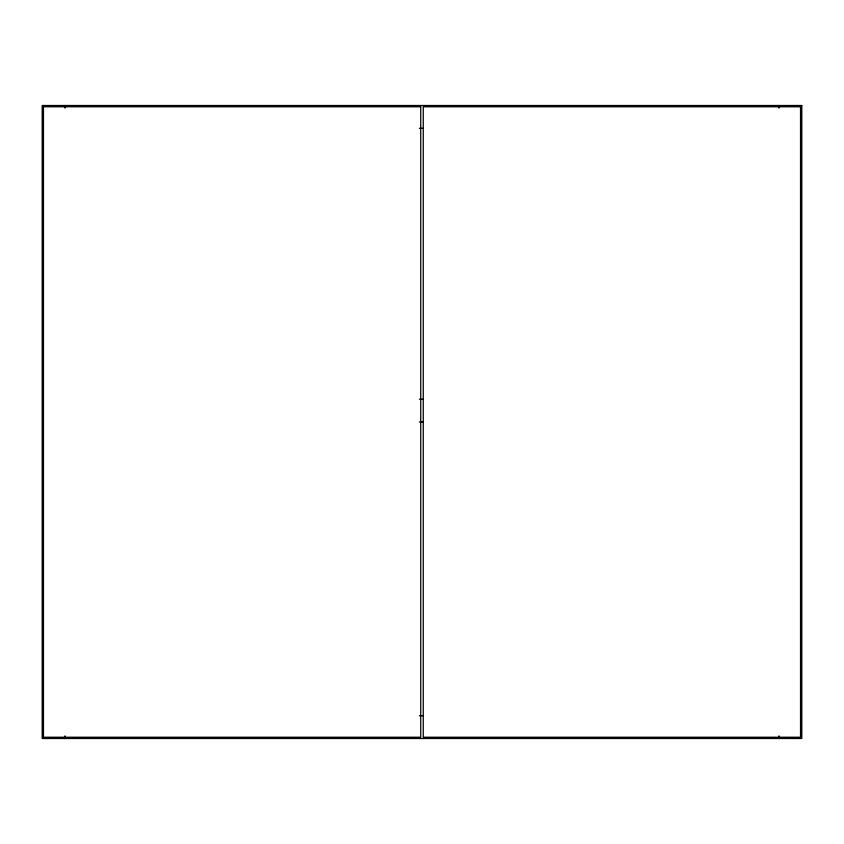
<?xml version="1.0" encoding="UTF-8"?>
<svg xmlns="http://www.w3.org/2000/svg" width="844" height="844" viewBox="0 0 844 844"><rect width="100%" height="100%" fill="white"/><g stroke="black" fill="none" stroke-linecap="round" stroke-linejoin="round"><path stroke-width="1.27" d="M419.362 128.288L423.319 128.288M419.362 399.212L423.319 399.212M419.362 422L423.319 422M419.362 715.712L423.319 715.712M779.012 105.5L779.012 108.137M779.012 735.862L779.012 738.5M64.988 105.5L64.988 108.137M64.988 735.862L64.988 738.5M801.8 105.5L42.2 105.5L42.2 738.5L801.8 738.5L801.8 105.5M420.734 106.766L43.466 106.766L43.466 737.234L420.734 737.234L420.734 106.766M800.534 106.766L423.266 106.766L423.266 737.234L800.534 737.234L800.534 106.766"/></g></svg>
